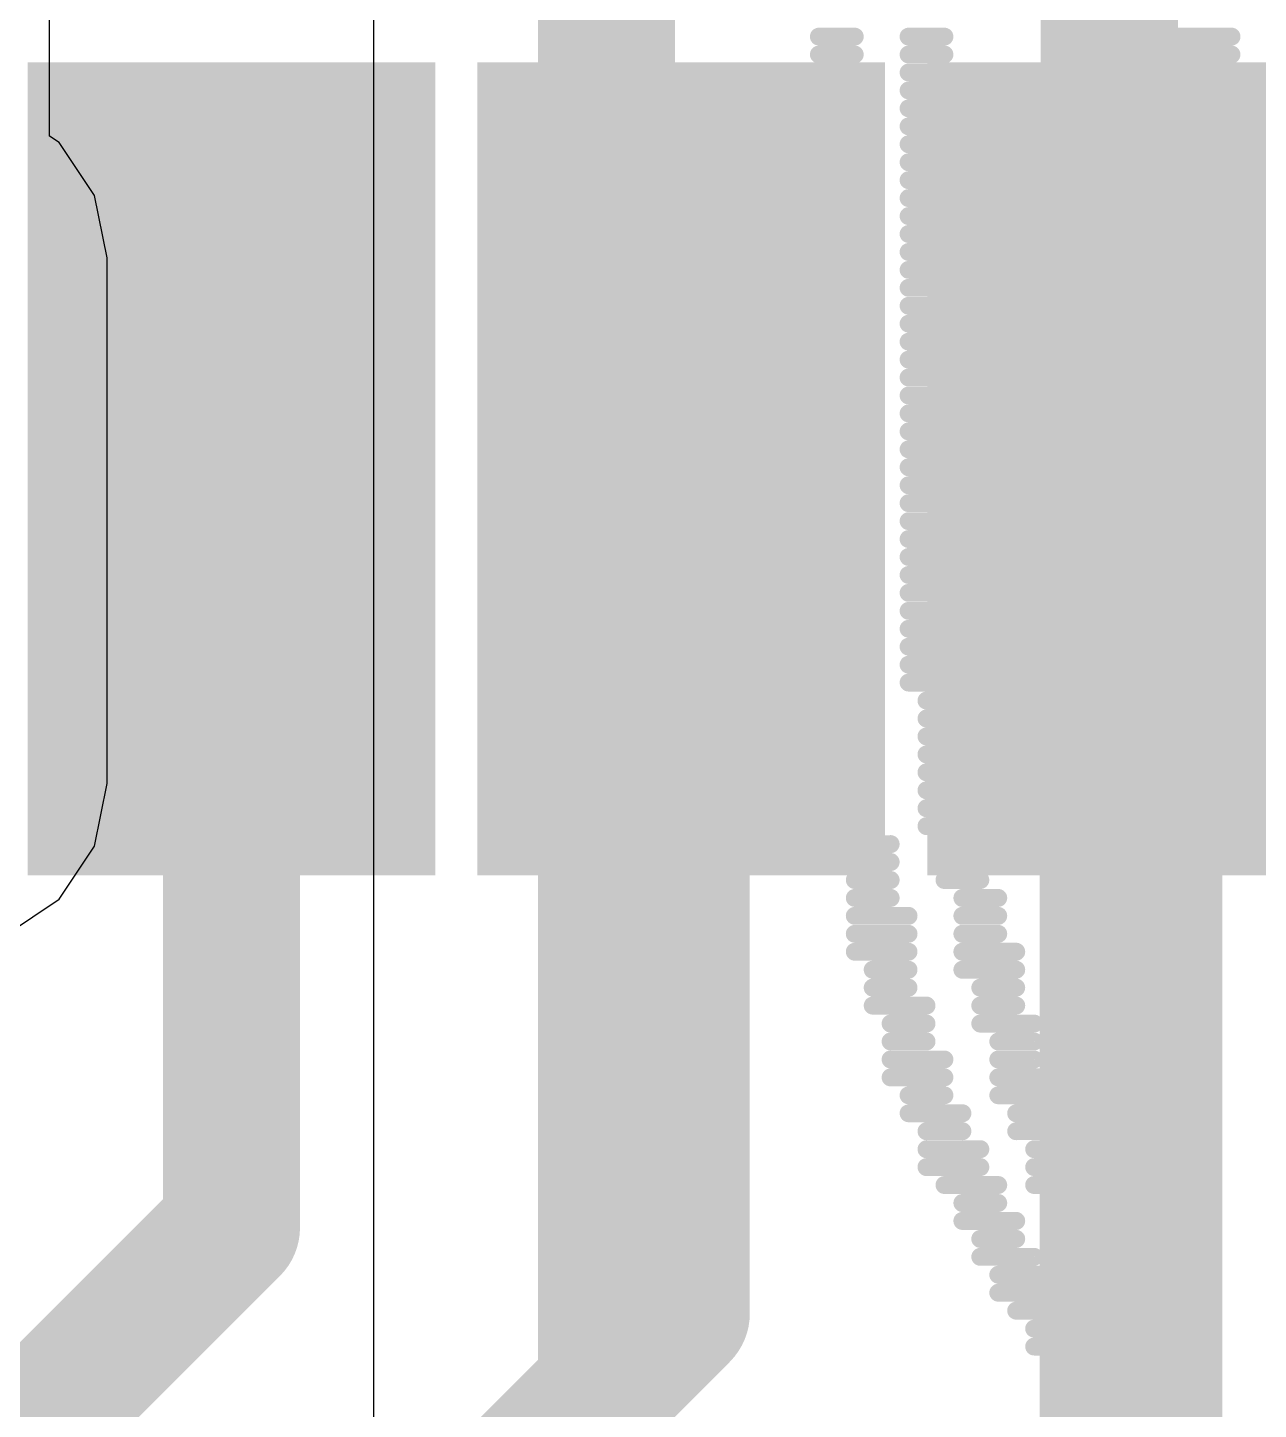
# Model space of a CAD drawing. Header units: inches. Extents: x -8 to 386, y -12 to 64.
# Drawn here: x 10.405 to 11.773, y 2.607 to 4.142 of the extents above; entities that cross this region are included whole.
import ezdxf

# ---------------------------------------------------------------- set-up
doc = ezdxf.new("R2010")
doc.units = ezdxf.units.IN
for name, color, linetype in [('Board_outline', 216, 'Continuous'), ('Bottom Layer', 5, 'Continuous'), ('Bottom Overlay', 54, 'Continuous'), ('Top Layer', 1, 'Continuous'), ('Top Paste', 8, 'Continuous'), ('Top Solder', 216, 'Continuous')]:
    doc.layers.add(name, color=color, linetype=linetype)

msp = doc.modelspace()

# ---------------------------------------------------------------- hatches: boundary and pattern name
at = {"layer": 'Top Layer'}
for points in [[(10.757, 4.0018), (10.757, 3.3018), (10.507, 3.3018), (10.507, 4.0018)], [(11.257, 4.0018), (11.257, 3.3018), (11.007, 3.3018), (11.007, 4.0018)], [(11.757, 4.0018), (11.757, 3.3018), (11.507, 3.3018), (11.507, 4.0018)]]:
    msp.add_hatch(color=1, dxfattribs=at).paths.add_polyline_path(points)
at = {"layer": 'Top Paste'}
for points in [[(10.757, 4.0018), (10.757, 3.3018), (10.507, 3.3018), (10.507, 4.0018)], [(11.257, 4.0018), (11.257, 3.3018), (11.007, 3.3018), (11.007, 4.0018)], [(11.757, 4.0018), (11.757, 3.3018), (11.507, 3.3018), (11.507, 4.0018)]]:
    msp.add_hatch(color=8, dxfattribs=at).paths.add_polyline_path(points)
at = {"layer": 'Top Solder'}
for points in [[(10.8586, 4.1034), (10.8586, 3.2002), (10.4054, 3.2002), (10.4054, 4.1034)], [(11.3586, 4.1034), (11.3586, 3.2002), (10.9054, 3.2002), (10.9054, 4.1034)], [(11.8586, 4.1034), (11.8586, 3.2002), (11.4054, 3.2002), (11.4054, 4.1034)]]:
    msp.add_hatch(color=216, dxfattribs=at).paths.add_polyline_path(points)

# ---------------------------------------------------------------- linework, layer by layer
at = {"layer": 'Board_outline'}
msp.add_lwpolyline([(37.5368, 13.3604, 0.254, 0.254, 1), (-7.4632, 13.3604, 0.254, 0.254, 1)], format="xyseb", close=True, dxfattribs=at)
at = {"layer": 'Bottom Layer'}
for p, q in [((10.4299, 4.0215), (10.4299, 11.7015)), ((10.79, 4.7752), (10.79, 1.0217)), ((10.4406, 4.0144), (10.4299, 4.0215)), ((10.4799, 3.9556), (10.4406, 4.0144)), ((10.4937, 3.8862), (10.4799, 3.9556)), ((10.4937, 3.302), (10.4937, 3.8862)), ((10.4799, 3.2326), (10.4937, 3.302)), ((10.4406, 3.1738), (10.4799, 3.2326)), ((10.3818, 3.1345), (10.4406, 3.1738))]:
    msp.add_line(p, q, dxfattribs=at)
for points in [[(11.049, 0.9144, 0.1524, 0.1524, 0), (11.049, 4.7752, 0.1524, 0.1524, 0)], [(11.6078, 0.9144, 0.1524, 0.1524, 0), (11.6078, 4.5974, 0.1524, 0.1524, 0)]]:
    msp.add_lwpolyline(points, format="xyseb", dxfattribs=at)
at = {"layer": 'Bottom Overlay'}
for points in [[(11.285, 4.1321, 0.0199, 0.0199, 0), (11.3248, 4.1321, 0.0199, 0.0199, 0)], [(11.3847, 4.1321, 0.0199, 0.0199, 0), (11.4245, 4.1321, 0.0199, 0.0199, 0)], [(11.6638, 4.1321, 0.0199, 0.0199, 0), (11.7436, 4.1321, 0.0199, 0.0199, 0)], [(11.285, 4.1122, 0.0199, 0.0199, 0), (11.3248, 4.1122, 0.0199, 0.0199, 0)], [(11.3847, 4.1122, 0.0199, 0.0199, 0), (11.4245, 4.1122, 0.0199, 0.0199, 0)], [(11.6638, 4.1122, 0.0199, 0.0199, 0), (11.7436, 4.1122, 0.0199, 0.0199, 0)], [(11.285, 4.0922, 0.0199, 0.0199, 0), (11.3248, 4.0922, 0.0199, 0.0199, 0)], [(11.3847, 4.0922, 0.0199, 0.0199, 0), (11.4245, 4.0922, 0.0199, 0.0199, 0)], [(11.6638, 4.0922, 0.0199, 0.0199, 0), (11.7635, 4.0922, 0.0199, 0.0199, 0)], [(11.285, 4.0723, 0.0199, 0.0199, 0), (11.3248, 4.0723, 0.0199, 0.0199, 0)], [(11.3847, 4.0723, 0.0199, 0.0199, 0), (11.4245, 4.0723, 0.0199, 0.0199, 0)], [(11.6638, 4.0723, 0.0199, 0.0199, 0), (11.7635, 4.0723, 0.0199, 0.0199, 0)], [(11.285, 4.0524, 0.0199, 0.0199, 0), (11.3248, 4.0524, 0.0199, 0.0199, 0)], [(11.3847, 4.0524, 0.0199, 0.0199, 0), (11.4245, 4.0524, 0.0199, 0.0199, 0)], [(11.6638, 4.0524, 0.0199, 0.0199, 0), (11.7635, 4.0524, 0.0199, 0.0199, 0)], [(11.285, 4.0324, 0.0199, 0.0199, 0), (11.3248, 4.0324, 0.0199, 0.0199, 0)], [(11.3847, 4.0324, 0.0199, 0.0199, 0), (11.4245, 4.0324, 0.0199, 0.0199, 0)], [(11.6638, 4.0324, 0.0199, 0.0199, 0), (11.7236, 4.0324, 0.0199, 0.0199, 0)], [(11.285, 4.0125, 0.0199, 0.0199, 0), (11.3248, 4.0125, 0.0199, 0.0199, 0)], [(11.3847, 4.0125, 0.0199, 0.0199, 0), (11.4245, 4.0125, 0.0199, 0.0199, 0)], [(11.285, 3.9925, 0.0199, 0.0199, 0), (11.3248, 3.9925, 0.0199, 0.0199, 0)], [(11.3847, 3.9925, 0.0199, 0.0199, 0), (11.4245, 3.9925, 0.0199, 0.0199, 0)], [(11.285, 3.9726, 0.0199, 0.0199, 0), (11.3248, 3.9726, 0.0199, 0.0199, 0)], [(11.3847, 3.9726, 0.0199, 0.0199, 0), (11.4245, 3.9726, 0.0199, 0.0199, 0)], [(11.285, 3.9527, 0.0199, 0.0199, 0), (11.3248, 3.9527, 0.0199, 0.0199, 0)], [(11.3847, 3.9527, 0.0199, 0.0199, 0), (11.4245, 3.9527, 0.0199, 0.0199, 0)], [(11.7635, 3.9527, 0.0199, 0.0199, 0), (11.8034, 3.9527, 0.0199, 0.0199, 0)], [(11.285, 3.9327, 0.0199, 0.0199, 0), (11.3248, 3.9327, 0.0199, 0.0199, 0)], [(11.3847, 3.9327, 0.0199, 0.0199, 0), (11.4245, 3.9327, 0.0199, 0.0199, 0)], [(11.7236, 3.9327, 0.0199, 0.0199, 0), (11.8233, 3.9327, 0.0199, 0.0199, 0)], [(11.285, 3.9128, 0.0199, 0.0199, 0), (11.3248, 3.9128, 0.0199, 0.0199, 0)], [(11.3847, 3.9128, 0.0199, 0.0199, 0), (11.4245, 3.9128, 0.0199, 0.0199, 0)], [(11.7236, 3.9128, 0.0199, 0.0199, 0), (11.8433, 3.9128, 0.0199, 0.0199, 0)], [(11.285, 3.8928, 0.0199, 0.0199, 0), (11.3248, 3.8928, 0.0199, 0.0199, 0)], [(11.3847, 3.8928, 0.0199, 0.0199, 0), (11.4245, 3.8928, 0.0199, 0.0199, 0)], [(11.7436, 3.8928, 0.0199, 0.0199, 0), (11.8832, 3.8928, 0.0199, 0.0199, 0)], [(11.285, 3.8729, 0.0199, 0.0199, 0), (11.3248, 3.8729, 0.0199, 0.0199, 0)], [(11.3847, 3.8729, 0.0199, 0.0199, 0), (11.4245, 3.8729, 0.0199, 0.0199, 0)], [(11.7635, 3.8729, 0.0199, 0.0199, 0), (11.9031, 3.8729, 0.0199, 0.0199, 0)], [(11.285, 3.853, 0.0199, 0.0199, 0), (11.3248, 3.853, 0.0199, 0.0199, 0)], [(11.3847, 3.853, 0.0199, 0.0199, 0), (11.4245, 3.853, 0.0199, 0.0199, 0)], [(11.285, 3.833, 0.0199, 0.0199, 0), (11.3248, 3.833, 0.0199, 0.0199, 0)], [(11.3847, 3.833, 0.0199, 0.0199, 0), (11.4245, 3.833, 0.0199, 0.0199, 0)], [(11.285, 3.8131, 0.0199, 0.0199, 0), (11.3248, 3.8131, 0.0199, 0.0199, 0)], [(11.3847, 3.8131, 0.0199, 0.0199, 0), (11.4245, 3.8131, 0.0199, 0.0199, 0)], [(11.285, 3.7931, 0.0199, 0.0199, 0), (11.3248, 3.7931, 0.0199, 0.0199, 0)], [(11.3847, 3.7931, 0.0199, 0.0199, 0), (11.4245, 3.7931, 0.0199, 0.0199, 0)], [(11.285, 3.7732, 0.0199, 0.0199, 0), (11.3248, 3.7732, 0.0199, 0.0199, 0)], [(11.3847, 3.7732, 0.0199, 0.0199, 0), (11.4245, 3.7732, 0.0199, 0.0199, 0)], [(11.285, 3.7533, 0.0199, 0.0199, 0), (11.3248, 3.7533, 0.0199, 0.0199, 0)], [(11.3847, 3.7533, 0.0199, 0.0199, 0), (11.4245, 3.7533, 0.0199, 0.0199, 0)], [(11.285, 3.7333, 0.0199, 0.0199, 0), (11.3248, 3.7333, 0.0199, 0.0199, 0)], [(11.3847, 3.7333, 0.0199, 0.0199, 0), (11.4245, 3.7333, 0.0199, 0.0199, 0)], [(11.285, 3.7134, 0.0199, 0.0199, 0), (11.3248, 3.7134, 0.0199, 0.0199, 0)], [(11.3847, 3.7134, 0.0199, 0.0199, 0), (11.4245, 3.7134, 0.0199, 0.0199, 0)], [(11.285, 3.6934, 0.0199, 0.0199, 0), (11.3248, 3.6934, 0.0199, 0.0199, 0)], [(11.3847, 3.6934, 0.0199, 0.0199, 0), (11.4245, 3.6934, 0.0199, 0.0199, 0)], [(11.285, 3.6735, 0.0199, 0.0199, 0), (11.3248, 3.6735, 0.0199, 0.0199, 0)], [(11.3847, 3.6735, 0.0199, 0.0199, 0), (11.4245, 3.6735, 0.0199, 0.0199, 0)], [(11.285, 3.6536, 0.0199, 0.0199, 0), (11.3248, 3.6536, 0.0199, 0.0199, 0)], [(11.3847, 3.6536, 0.0199, 0.0199, 0), (11.4245, 3.6536, 0.0199, 0.0199, 0)], [(11.285, 3.6336, 0.0199, 0.0199, 0), (11.3248, 3.6336, 0.0199, 0.0199, 0)], [(11.3847, 3.6336, 0.0199, 0.0199, 0), (11.4245, 3.6336, 0.0199, 0.0199, 0)], [(11.285, 3.6137, 0.0199, 0.0199, 0), (11.3248, 3.6137, 0.0199, 0.0199, 0)], [(11.3847, 3.6137, 0.0199, 0.0199, 0), (11.4245, 3.6137, 0.0199, 0.0199, 0)], [(11.285, 3.5937, 0.0199, 0.0199, 0), (11.3248, 3.5937, 0.0199, 0.0199, 0)], [(11.3847, 3.5937, 0.0199, 0.0199, 0), (11.4245, 3.5937, 0.0199, 0.0199, 0)], [(11.285, 3.5738, 0.0199, 0.0199, 0), (11.3248, 3.5738, 0.0199, 0.0199, 0)], [(11.3847, 3.5738, 0.0199, 0.0199, 0), (11.4245, 3.5738, 0.0199, 0.0199, 0)], [(11.285, 3.5539, 0.0199, 0.0199, 0), (11.3248, 3.5539, 0.0199, 0.0199, 0)], [(11.3847, 3.5539, 0.0199, 0.0199, 0), (11.4245, 3.5539, 0.0199, 0.0199, 0)], [(11.285, 3.5339, 0.0199, 0.0199, 0), (11.3248, 3.5339, 0.0199, 0.0199, 0)], [(11.3847, 3.5339, 0.0199, 0.0199, 0), (11.4245, 3.5339, 0.0199, 0.0199, 0)], [(11.285, 3.514, 0.0199, 0.0199, 0), (11.3448, 3.514, 0.0199, 0.0199, 0)], [(11.3847, 3.514, 0.0199, 0.0199, 0), (11.4245, 3.514, 0.0199, 0.0199, 0)], [(11.285, 3.494, 0.0199, 0.0199, 0), (11.3448, 3.494, 0.0199, 0.0199, 0)], [(11.3847, 3.494, 0.0199, 0.0199, 0), (11.4245, 3.494, 0.0199, 0.0199, 0)], [(11.285, 3.4741, 0.0199, 0.0199, 0), (11.3448, 3.4741, 0.0199, 0.0199, 0)], [(11.3847, 3.4741, 0.0199, 0.0199, 0), (11.4245, 3.4741, 0.0199, 0.0199, 0)], [(11.285, 3.4542, 0.0199, 0.0199, 0), (11.3448, 3.4542, 0.0199, 0.0199, 0)], [(11.3847, 3.4542, 0.0199, 0.0199, 0), (11.4245, 3.4542, 0.0199, 0.0199, 0)], [(11.285, 3.4342, 0.0199, 0.0199, 0), (11.3448, 3.4342, 0.0199, 0.0199, 0)], [(11.3847, 3.4342, 0.0199, 0.0199, 0), (11.4245, 3.4342, 0.0199, 0.0199, 0)], [(11.285, 3.4143, 0.0199, 0.0199, 0), (11.3448, 3.4143, 0.0199, 0.0199, 0)], [(11.3847, 3.4143, 0.0199, 0.0199, 0), (11.4245, 3.4143, 0.0199, 0.0199, 0)], [(11.285, 3.3943, 0.0199, 0.0199, 0), (11.3448, 3.3943, 0.0199, 0.0199, 0)], [(11.4046, 3.3943, 0.0199, 0.0199, 0), (11.4445, 3.3943, 0.0199, 0.0199, 0)], [(11.285, 3.3744, 0.0199, 0.0199, 0), (11.3448, 3.3744, 0.0199, 0.0199, 0)], [(11.4046, 3.3744, 0.0199, 0.0199, 0), (11.4445, 3.3744, 0.0199, 0.0199, 0)], [(11.3049, 3.3545, 0.0199, 0.0199, 0), (11.3448, 3.3545, 0.0199, 0.0199, 0)], [(11.4046, 3.3545, 0.0199, 0.0199, 0), (11.4445, 3.3545, 0.0199, 0.0199, 0)], [(11.3049, 3.3345, 0.0199, 0.0199, 0), (11.3448, 3.3345, 0.0199, 0.0199, 0)], [(11.4046, 3.3345, 0.0199, 0.0199, 0), (11.4445, 3.3345, 0.0199, 0.0199, 0)], [(11.3049, 3.3146, 0.0199, 0.0199, 0), (11.3448, 3.3146, 0.0199, 0.0199, 0)], [(11.4046, 3.3146, 0.0199, 0.0199, 0), (11.4445, 3.3146, 0.0199, 0.0199, 0)], [(11.3049, 3.2946, 0.0199, 0.0199, 0), (11.3448, 3.2946, 0.0199, 0.0199, 0)], [(11.4046, 3.2946, 0.0199, 0.0199, 0), (11.4644, 3.2946, 0.0199, 0.0199, 0)], [(11.3049, 3.2747, 0.0199, 0.0199, 0), (11.3448, 3.2747, 0.0199, 0.0199, 0)], [(11.4046, 3.2747, 0.0199, 0.0199, 0), (11.4644, 3.2747, 0.0199, 0.0199, 0)], [(11.3049, 3.2548, 0.0199, 0.0199, 0), (11.3448, 3.2548, 0.0199, 0.0199, 0)], [(11.4046, 3.2548, 0.0199, 0.0199, 0), (11.4644, 3.2548, 0.0199, 0.0199, 0)], [(11.3049, 3.2348, 0.0199, 0.0199, 0), (11.3647, 3.2348, 0.0199, 0.0199, 0)], [(11.4245, 3.2348, 0.0199, 0.0199, 0), (11.4644, 3.2348, 0.0199, 0.0199, 0)], [(11.3248, 3.2149, 0.0199, 0.0199, 0), (11.3647, 3.2149, 0.0199, 0.0199, 0)], [(11.4245, 3.2149, 0.0199, 0.0199, 0), (11.4644, 3.2149, 0.0199, 0.0199, 0)], [(11.3248, 3.1949, 0.0199, 0.0199, 0), (11.3647, 3.1949, 0.0199, 0.0199, 0)], [(11.4245, 3.1949, 0.0199, 0.0199, 0), (11.4644, 3.1949, 0.0199, 0.0199, 0)], [(11.3248, 3.175, 0.0199, 0.0199, 0), (11.3647, 3.175, 0.0199, 0.0199, 0)], [(11.4445, 3.175, 0.0199, 0.0199, 0), (11.4844, 3.175, 0.0199, 0.0199, 0)], [(11.3248, 3.1551, 0.0199, 0.0199, 0), (11.3847, 3.1551, 0.0199, 0.0199, 0)], [(11.4445, 3.1551, 0.0199, 0.0199, 0), (11.4844, 3.1551, 0.0199, 0.0199, 0)], [(11.3248, 3.1351, 0.0199, 0.0199, 0), (11.3847, 3.1351, 0.0199, 0.0199, 0)], [(11.4445, 3.1351, 0.0199, 0.0199, 0), (11.4844, 3.1351, 0.0199, 0.0199, 0)], [(11.3248, 3.1152, 0.0199, 0.0199, 0), (11.3847, 3.1152, 0.0199, 0.0199, 0)], [(11.4445, 3.1152, 0.0199, 0.0199, 0), (11.5043, 3.1152, 0.0199, 0.0199, 0)], [(11.3448, 3.0952, 0.0199, 0.0199, 0), (11.3847, 3.0952, 0.0199, 0.0199, 0)], [(11.4445, 3.0952, 0.0199, 0.0199, 0), (11.5043, 3.0952, 0.0199, 0.0199, 0)], [(11.3448, 3.0753, 0.0199, 0.0199, 0), (11.3847, 3.0753, 0.0199, 0.0199, 0)], [(11.4644, 3.0753, 0.0199, 0.0199, 0), (11.5043, 3.0753, 0.0199, 0.0199, 0)], [(11.3448, 3.0554, 0.0199, 0.0199, 0), (11.4046, 3.0554, 0.0199, 0.0199, 0)], [(11.4644, 3.0554, 0.0199, 0.0199, 0), (11.5043, 3.0554, 0.0199, 0.0199, 0)], [(11.3647, 3.0354, 0.0199, 0.0199, 0), (11.4046, 3.0354, 0.0199, 0.0199, 0)], [(11.4644, 3.0354, 0.0199, 0.0199, 0), (11.5242, 3.0354, 0.0199, 0.0199, 0)], [(11.3647, 3.0155, 0.0199, 0.0199, 0), (11.4046, 3.0155, 0.0199, 0.0199, 0)], [(11.4844, 3.0155, 0.0199, 0.0199, 0), (11.5242, 3.0155, 0.0199, 0.0199, 0)], [(11.3647, 2.9955, 0.0199, 0.0199, 0), (11.4245, 2.9955, 0.0199, 0.0199, 0)], [(11.4844, 2.9955, 0.0199, 0.0199, 0), (11.5242, 2.9955, 0.0199, 0.0199, 0)], [(11.3647, 2.9756, 0.0199, 0.0199, 0), (11.4245, 2.9756, 0.0199, 0.0199, 0)], [(11.4844, 2.9756, 0.0199, 0.0199, 0), (11.5442, 2.9756, 0.0199, 0.0199, 0)], [(11.3847, 2.9557, 0.0199, 0.0199, 0), (11.4245, 2.9557, 0.0199, 0.0199, 0)], [(11.4844, 2.9557, 0.0199, 0.0199, 0), (11.5442, 2.9557, 0.0199, 0.0199, 0)], [(11.3847, 2.9357, 0.0199, 0.0199, 0), (11.4445, 2.9357, 0.0199, 0.0199, 0)], [(11.5043, 2.9357, 0.0199, 0.0199, 0), (11.5442, 2.9357, 0.0199, 0.0199, 0)], [(11.4046, 2.9158, 0.0199, 0.0199, 0), (11.4445, 2.9158, 0.0199, 0.0199, 0)], [(11.5043, 2.9158, 0.0199, 0.0199, 0), (11.5641, 2.9158, 0.0199, 0.0199, 0)], [(11.4046, 2.8958, 0.0199, 0.0199, 0), (11.4644, 2.8958, 0.0199, 0.0199, 0)], [(11.5242, 2.8958, 0.0199, 0.0199, 0), (11.5641, 2.8958, 0.0199, 0.0199, 0)], [(11.4046, 2.8759, 0.0199, 0.0199, 0), (11.4644, 2.8759, 0.0199, 0.0199, 0)], [(11.5242, 2.8759, 0.0199, 0.0199, 0), (11.5841, 2.8759, 0.0199, 0.0199, 0)], [(11.4245, 2.856, 0.0199, 0.0199, 0), (11.4844, 2.856, 0.0199, 0.0199, 0)], [(11.5242, 2.856, 0.0199, 0.0199, 0), (11.5841, 2.856, 0.0199, 0.0199, 0)], [(11.4445, 2.836, 0.0199, 0.0199, 0), (11.4844, 2.836, 0.0199, 0.0199, 0)], [(11.5442, 2.836, 0.0199, 0.0199, 0), (11.5841, 2.836, 0.0199, 0.0199, 0)], [(11.4445, 2.8161, 0.0199, 0.0199, 0), (11.5043, 2.8161, 0.0199, 0.0199, 0)], [(11.5442, 2.8161, 0.0199, 0.0199, 0), (11.604, 2.8161, 0.0199, 0.0199, 0)], [(11.4644, 2.7961, 0.0199, 0.0199, 0), (11.5043, 2.7961, 0.0199, 0.0199, 0)], [(11.5641, 2.7961, 0.0199, 0.0199, 0), (11.604, 2.7961, 0.0199, 0.0199, 0)], [(11.4644, 2.7762, 0.0199, 0.0199, 0), (11.5242, 2.7762, 0.0199, 0.0199, 0)], [(11.5641, 2.7762, 0.0199, 0.0199, 0), (11.6239, 2.7762, 0.0199, 0.0199, 0)], [(11.4844, 2.7563, 0.0199, 0.0199, 0), (11.5442, 2.7563, 0.0199, 0.0199, 0)], [(11.5841, 2.7563, 0.0199, 0.0199, 0), (11.6239, 2.7563, 0.0199, 0.0199, 0)], [(11.4844, 2.7363, 0.0199, 0.0199, 0), (11.5442, 2.7363, 0.0199, 0.0199, 0)], [(11.5841, 2.7363, 0.0199, 0.0199, 0), (11.6439, 2.7363, 0.0199, 0.0199, 0)], [(11.5043, 2.7164, 0.0199, 0.0199, 0), (11.5641, 2.7164, 0.0199, 0.0199, 0)], [(11.5841, 2.7164, 0.0199, 0.0199, 0), (11.6439, 2.7164, 0.0199, 0.0199, 0)], [(11.5242, 2.6964, 0.0199, 0.0199, 0), (11.5641, 2.6964, 0.0199, 0.0199, 0)], [(11.604, 2.6964, 0.0199, 0.0199, 0), (11.6439, 2.6964, 0.0199, 0.0199, 0)], [(11.5242, 2.6765, 0.0199, 0.0199, 0), (11.5841, 2.6765, 0.0199, 0.0199, 0)], [(11.604, 2.6765, 0.0199, 0.0199, 0), (11.6638, 2.6765, 0.0199, 0.0199, 0)], [(11.5442, 2.6565, 0.0199, 0.0199, 0), (11.604, 2.6565, 0.0199, 0.0199, 0)], [(11.6239, 2.6565, 0.0199, 0.0199, 0), (11.6838, 2.6565, 0.0199, 0.0199, 0)], [(11.5641, 2.6366, 0.0199, 0.0199, 0), (11.6838, 2.6366, 0.0199, 0.0199, 0)], [(11.5641, 2.6167, 0.0199, 0.0199, 0), (11.7037, 2.6167, 0.0199, 0.0199, 0)]]:
    msp.add_lwpolyline(points, format="xyseb", dxfattribs=at)
for points in [[(11.28, 4.1321, 0.00997, 0.00997, 1), (11.2899, 4.1321, 0.00997, 0.00997, 1)], [(11.3199, 4.1321, 0.00997, 0.00997, 1), (11.3298, 4.1321, 0.00997, 0.00997, 1)], [(11.3797, 4.1321, 0.00997, 0.00997, 1), (11.3896, 4.1321, 0.00997, 0.00997, 1)], [(11.4196, 4.1321, 0.00997, 0.00997, 1), (11.4295, 4.1321, 0.00997, 0.00997, 1)], [(11.6588, 4.1321, 0.00997, 0.00997, 1), (11.6688, 4.1321, 0.00997, 0.00997, 1)], [(11.7386, 4.1321, 0.00997, 0.00997, 1), (11.7486, 4.1321, 0.00997, 0.00997, 1)], [(11.28, 4.1122, 0.00997, 0.00997, 1), (11.2899, 4.1122, 0.00997, 0.00997, 1)], [(11.3199, 4.1122, 0.00997, 0.00997, 1), (11.3298, 4.1122, 0.00997, 0.00997, 1)], [(11.3797, 4.1122, 0.00997, 0.00997, 1), (11.3896, 4.1122, 0.00997, 0.00997, 1)], [(11.4196, 4.1122, 0.00997, 0.00997, 1), (11.4295, 4.1122, 0.00997, 0.00997, 1)], [(11.6588, 4.1122, 0.00997, 0.00997, 1), (11.6688, 4.1122, 0.00997, 0.00997, 1)], [(11.7386, 4.1122, 0.00997, 0.00997, 1), (11.7486, 4.1122, 0.00997, 0.00997, 1)], [(11.28, 4.0922, 0.00997, 0.00997, 1), (11.2899, 4.0922, 0.00997, 0.00997, 1)], [(11.3199, 4.0922, 0.00997, 0.00997, 1), (11.3298, 4.0922, 0.00997, 0.00997, 1)], [(11.3797, 4.0922, 0.00997, 0.00997, 1), (11.3896, 4.0922, 0.00997, 0.00997, 1)], [(11.4196, 4.0922, 0.00997, 0.00997, 1), (11.4295, 4.0922, 0.00997, 0.00997, 1)], [(11.6588, 4.0922, 0.00997, 0.00997, 1), (11.6688, 4.0922, 0.00997, 0.00997, 1)], [(11.7585, 4.0922, 0.00997, 0.00997, 1), (11.7685, 4.0922, 0.00997, 0.00997, 1)], [(11.28, 4.0723, 0.00997, 0.00997, 1), (11.2899, 4.0723, 0.00997, 0.00997, 1)], [(11.3199, 4.0723, 0.00997, 0.00997, 1), (11.3298, 4.0723, 0.00997, 0.00997, 1)], [(11.3797, 4.0723, 0.00997, 0.00997, 1), (11.3896, 4.0723, 0.00997, 0.00997, 1)], [(11.4196, 4.0723, 0.00997, 0.00997, 1), (11.4295, 4.0723, 0.00997, 0.00997, 1)], [(11.6588, 4.0723, 0.00997, 0.00997, 1), (11.6688, 4.0723, 0.00997, 0.00997, 1)], [(11.7585, 4.0723, 0.00997, 0.00997, 1), (11.7685, 4.0723, 0.00997, 0.00997, 1)], [(11.28, 4.0524, 0.00997, 0.00997, 1), (11.2899, 4.0524, 0.00997, 0.00997, 1)], [(11.3199, 4.0524, 0.00997, 0.00997, 1), (11.3298, 4.0524, 0.00997, 0.00997, 1)], [(11.3797, 4.0524, 0.00997, 0.00997, 1), (11.3896, 4.0524, 0.00997, 0.00997, 1)], [(11.4196, 4.0524, 0.00997, 0.00997, 1), (11.4295, 4.0524, 0.00997, 0.00997, 1)], [(11.6588, 4.0524, 0.00997, 0.00997, 1), (11.6688, 4.0524, 0.00997, 0.00997, 1)], [(11.7585, 4.0524, 0.00997, 0.00997, 1), (11.7685, 4.0524, 0.00997, 0.00997, 1)], [(11.28, 4.0324, 0.00997, 0.00997, 1), (11.2899, 4.0324, 0.00997, 0.00997, 1)], [(11.3199, 4.0324, 0.00997, 0.00997, 1), (11.3298, 4.0324, 0.00997, 0.00997, 1)], [(11.3797, 4.0324, 0.00997, 0.00997, 1), (11.3896, 4.0324, 0.00997, 0.00997, 1)], [(11.4196, 4.0324, 0.00997, 0.00997, 1), (11.4295, 4.0324, 0.00997, 0.00997, 1)], [(11.6588, 4.0324, 0.00997, 0.00997, 1), (11.6688, 4.0324, 0.00997, 0.00997, 1)], [(11.7187, 4.0324, 0.00997, 0.00997, 1), (11.7286, 4.0324, 0.00997, 0.00997, 1)], [(11.28, 4.0125, 0.00997, 0.00997, 1), (11.2899, 4.0125, 0.00997, 0.00997, 1)], [(11.3199, 4.0125, 0.00997, 0.00997, 1), (11.3298, 4.0125, 0.00997, 0.00997, 1)], [(11.3797, 4.0125, 0.00997, 0.00997, 1), (11.3896, 4.0125, 0.00997, 0.00997, 1)], [(11.4196, 4.0125, 0.00997, 0.00997, 1), (11.4295, 4.0125, 0.00997, 0.00997, 1)], [(11.28, 3.9925, 0.00997, 0.00997, 1), (11.2899, 3.9925, 0.00997, 0.00997, 1)], [(11.3199, 3.9925, 0.00997, 0.00997, 1), (11.3298, 3.9925, 0.00997, 0.00997, 1)], [(11.3797, 3.9925, 0.00997, 0.00997, 1), (11.3896, 3.9925, 0.00997, 0.00997, 1)], [(11.4196, 3.9925, 0.00997, 0.00997, 1), (11.4295, 3.9925, 0.00997, 0.00997, 1)], [(11.28, 3.9726, 0.00997, 0.00997, 1), (11.2899, 3.9726, 0.00997, 0.00997, 1)], [(11.3199, 3.9726, 0.00997, 0.00997, 1), (11.3298, 3.9726, 0.00997, 0.00997, 1)], [(11.3797, 3.9726, 0.00997, 0.00997, 1), (11.3896, 3.9726, 0.00997, 0.00997, 1)], [(11.4196, 3.9726, 0.00997, 0.00997, 1), (11.4295, 3.9726, 0.00997, 0.00997, 1)], [(11.28, 3.9527, 0.00997, 0.00997, 1), (11.2899, 3.9527, 0.00997, 0.00997, 1)], [(11.3199, 3.9527, 0.00997, 0.00997, 1), (11.3298, 3.9527, 0.00997, 0.00997, 1)], [(11.3797, 3.9527, 0.00997, 0.00997, 1), (11.3896, 3.9527, 0.00997, 0.00997, 1)], [(11.4196, 3.9527, 0.00997, 0.00997, 1), (11.4295, 3.9527, 0.00997, 0.00997, 1)], [(11.7585, 3.9527, 0.00997, 0.00997, 1), (11.7685, 3.9527, 0.00997, 0.00997, 1)], [(11.28, 3.9327, 0.00997, 0.00997, 1), (11.2899, 3.9327, 0.00997, 0.00997, 1)], [(11.3199, 3.9327, 0.00997, 0.00997, 1), (11.3298, 3.9327, 0.00997, 0.00997, 1)], [(11.3797, 3.9327, 0.00997, 0.00997, 1), (11.3896, 3.9327, 0.00997, 0.00997, 1)], [(11.4196, 3.9327, 0.00997, 0.00997, 1), (11.4295, 3.9327, 0.00997, 0.00997, 1)], [(11.7187, 3.9327, 0.00997, 0.00997, 1), (11.7286, 3.9327, 0.00997, 0.00997, 1)], [(11.28, 3.9128, 0.00997, 0.00997, 1), (11.2899, 3.9128, 0.00997, 0.00997, 1)], [(11.3199, 3.9128, 0.00997, 0.00997, 1), (11.3298, 3.9128, 0.00997, 0.00997, 1)], [(11.3797, 3.9128, 0.00997, 0.00997, 1), (11.3896, 3.9128, 0.00997, 0.00997, 1)], [(11.4196, 3.9128, 0.00997, 0.00997, 1), (11.4295, 3.9128, 0.00997, 0.00997, 1)], [(11.7187, 3.9128, 0.00997, 0.00997, 1), (11.7286, 3.9128, 0.00997, 0.00997, 1)], [(11.28, 3.8928, 0.00997, 0.00997, 1), (11.2899, 3.8928, 0.00997, 0.00997, 1)], [(11.3199, 3.8928, 0.00997, 0.00997, 1), (11.3298, 3.8928, 0.00997, 0.00997, 1)], [(11.3797, 3.8928, 0.00997, 0.00997, 1), (11.3896, 3.8928, 0.00997, 0.00997, 1)], [(11.4196, 3.8928, 0.00997, 0.00997, 1), (11.4295, 3.8928, 0.00997, 0.00997, 1)], [(11.7386, 3.8928, 0.00997, 0.00997, 1), (11.7486, 3.8928, 0.00997, 0.00997, 1)], [(11.28, 3.8729, 0.00997, 0.00997, 1), (11.2899, 3.8729, 0.00997, 0.00997, 1)], [(11.3199, 3.8729, 0.00997, 0.00997, 1), (11.3298, 3.8729, 0.00997, 0.00997, 1)], [(11.3797, 3.8729, 0.00997, 0.00997, 1), (11.3896, 3.8729, 0.00997, 0.00997, 1)], [(11.4196, 3.8729, 0.00997, 0.00997, 1), (11.4295, 3.8729, 0.00997, 0.00997, 1)], [(11.7585, 3.8729, 0.00997, 0.00997, 1), (11.7685, 3.8729, 0.00997, 0.00997, 1)], [(11.28, 3.853, 0.00997, 0.00997, 1), (11.2899, 3.853, 0.00997, 0.00997, 1)], [(11.3199, 3.853, 0.00997, 0.00997, 1), (11.3298, 3.853, 0.00997, 0.00997, 1)], [(11.3797, 3.853, 0.00997, 0.00997, 1), (11.3896, 3.853, 0.00997, 0.00997, 1)], [(11.4196, 3.853, 0.00997, 0.00997, 1), (11.4295, 3.853, 0.00997, 0.00997, 1)], [(11.28, 3.833, 0.00997, 0.00997, 1), (11.2899, 3.833, 0.00997, 0.00997, 1)], [(11.3199, 3.833, 0.00997, 0.00997, 1), (11.3298, 3.833, 0.00997, 0.00997, 1)], [(11.3797, 3.833, 0.00997, 0.00997, 1), (11.3896, 3.833, 0.00997, 0.00997, 1)], [(11.4196, 3.833, 0.00997, 0.00997, 1), (11.4295, 3.833, 0.00997, 0.00997, 1)], [(11.28, 3.8131, 0.00997, 0.00997, 1), (11.2899, 3.8131, 0.00997, 0.00997, 1)], [(11.3199, 3.8131, 0.00997, 0.00997, 1), (11.3298, 3.8131, 0.00997, 0.00997, 1)], [(11.3797, 3.8131, 0.00997, 0.00997, 1), (11.3896, 3.8131, 0.00997, 0.00997, 1)], [(11.4196, 3.8131, 0.00997, 0.00997, 1), (11.4295, 3.8131, 0.00997, 0.00997, 1)], [(11.28, 3.7931, 0.00997, 0.00997, 1), (11.2899, 3.7931, 0.00997, 0.00997, 1)], [(11.3199, 3.7931, 0.00997, 0.00997, 1), (11.3298, 3.7931, 0.00997, 0.00997, 1)], [(11.3797, 3.7931, 0.00997, 0.00997, 1), (11.3896, 3.7931, 0.00997, 0.00997, 1)], [(11.4196, 3.7931, 0.00997, 0.00997, 1), (11.4295, 3.7931, 0.00997, 0.00997, 1)], [(11.28, 3.7732, 0.00997, 0.00997, 1), (11.2899, 3.7732, 0.00997, 0.00997, 1)], [(11.3199, 3.7732, 0.00997, 0.00997, 1), (11.3298, 3.7732, 0.00997, 0.00997, 1)], [(11.3797, 3.7732, 0.00997, 0.00997, 1), (11.3896, 3.7732, 0.00997, 0.00997, 1)], [(11.4196, 3.7732, 0.00997, 0.00997, 1), (11.4295, 3.7732, 0.00997, 0.00997, 1)], [(11.28, 3.7533, 0.00997, 0.00997, 1), (11.2899, 3.7533, 0.00997, 0.00997, 1)], [(11.3199, 3.7533, 0.00997, 0.00997, 1), (11.3298, 3.7533, 0.00997, 0.00997, 1)], [(11.3797, 3.7533, 0.00997, 0.00997, 1), (11.3896, 3.7533, 0.00997, 0.00997, 1)], [(11.4196, 3.7533, 0.00997, 0.00997, 1), (11.4295, 3.7533, 0.00997, 0.00997, 1)], [(11.28, 3.7333, 0.00997, 0.00997, 1), (11.2899, 3.7333, 0.00997, 0.00997, 1)], [(11.3199, 3.7333, 0.00997, 0.00997, 1), (11.3298, 3.7333, 0.00997, 0.00997, 1)], [(11.3797, 3.7333, 0.00997, 0.00997, 1), (11.3896, 3.7333, 0.00997, 0.00997, 1)], [(11.4196, 3.7333, 0.00997, 0.00997, 1), (11.4295, 3.7333, 0.00997, 0.00997, 1)], [(11.28, 3.7134, 0.00997, 0.00997, 1), (11.2899, 3.7134, 0.00997, 0.00997, 1)], [(11.3199, 3.7134, 0.00997, 0.00997, 1), (11.3298, 3.7134, 0.00997, 0.00997, 1)], [(11.3797, 3.7134, 0.00997, 0.00997, 1), (11.3896, 3.7134, 0.00997, 0.00997, 1)], [(11.4196, 3.7134, 0.00997, 0.00997, 1), (11.4295, 3.7134, 0.00997, 0.00997, 1)], [(11.28, 3.6934, 0.00997, 0.00997, 1), (11.2899, 3.6934, 0.00997, 0.00997, 1)], [(11.3199, 3.6934, 0.00997, 0.00997, 1), (11.3298, 3.6934, 0.00997, 0.00997, 1)], [(11.3797, 3.6934, 0.00997, 0.00997, 1), (11.3896, 3.6934, 0.00997, 0.00997, 1)], [(11.4196, 3.6934, 0.00997, 0.00997, 1), (11.4295, 3.6934, 0.00997, 0.00997, 1)], [(11.28, 3.6735, 0.00997, 0.00997, 1), (11.2899, 3.6735, 0.00997, 0.00997, 1)], [(11.3199, 3.6735, 0.00997, 0.00997, 1), (11.3298, 3.6735, 0.00997, 0.00997, 1)], [(11.3797, 3.6735, 0.00997, 0.00997, 1), (11.3896, 3.6735, 0.00997, 0.00997, 1)], [(11.4196, 3.6735, 0.00997, 0.00997, 1), (11.4295, 3.6735, 0.00997, 0.00997, 1)], [(11.28, 3.6536, 0.00997, 0.00997, 1), (11.2899, 3.6536, 0.00997, 0.00997, 1)], [(11.3199, 3.6536, 0.00997, 0.00997, 1), (11.3298, 3.6536, 0.00997, 0.00997, 1)], [(11.3797, 3.6536, 0.00997, 0.00997, 1), (11.3896, 3.6536, 0.00997, 0.00997, 1)], [(11.4196, 3.6536, 0.00997, 0.00997, 1), (11.4295, 3.6536, 0.00997, 0.00997, 1)], [(11.28, 3.6336, 0.00997, 0.00997, 1), (11.2899, 3.6336, 0.00997, 0.00997, 1)], [(11.3199, 3.6336, 0.00997, 0.00997, 1), (11.3298, 3.6336, 0.00997, 0.00997, 1)], [(11.3797, 3.6336, 0.00997, 0.00997, 1), (11.3896, 3.6336, 0.00997, 0.00997, 1)], [(11.4196, 3.6336, 0.00997, 0.00997, 1), (11.4295, 3.6336, 0.00997, 0.00997, 1)], [(11.28, 3.6137, 0.00997, 0.00997, 1), (11.2899, 3.6137, 0.00997, 0.00997, 1)], [(11.3199, 3.6137, 0.00997, 0.00997, 1), (11.3298, 3.6137, 0.00997, 0.00997, 1)], [(11.3797, 3.6137, 0.00997, 0.00997, 1), (11.3896, 3.6137, 0.00997, 0.00997, 1)], [(11.4196, 3.6137, 0.00997, 0.00997, 1), (11.4295, 3.6137, 0.00997, 0.00997, 1)], [(11.28, 3.5937, 0.00997, 0.00997, 1), (11.2899, 3.5937, 0.00997, 0.00997, 1)], [(11.3199, 3.5937, 0.00997, 0.00997, 1), (11.3298, 3.5937, 0.00997, 0.00997, 1)], [(11.3797, 3.5937, 0.00997, 0.00997, 1), (11.3896, 3.5937, 0.00997, 0.00997, 1)], [(11.4196, 3.5937, 0.00997, 0.00997, 1), (11.4295, 3.5937, 0.00997, 0.00997, 1)], [(11.28, 3.5738, 0.00997, 0.00997, 1), (11.2899, 3.5738, 0.00997, 0.00997, 1)], [(11.3199, 3.5738, 0.00997, 0.00997, 1), (11.3298, 3.5738, 0.00997, 0.00997, 1)], [(11.3797, 3.5738, 0.00997, 0.00997, 1), (11.3896, 3.5738, 0.00997, 0.00997, 1)], [(11.4196, 3.5738, 0.00997, 0.00997, 1), (11.4295, 3.5738, 0.00997, 0.00997, 1)], [(11.28, 3.5539, 0.00997, 0.00997, 1), (11.2899, 3.5539, 0.00997, 0.00997, 1)], [(11.3199, 3.5539, 0.00997, 0.00997, 1), (11.3298, 3.5539, 0.00997, 0.00997, 1)], [(11.3797, 3.5539, 0.00997, 0.00997, 1), (11.3896, 3.5539, 0.00997, 0.00997, 1)], [(11.4196, 3.5539, 0.00997, 0.00997, 1), (11.4295, 3.5539, 0.00997, 0.00997, 1)], [(11.28, 3.5339, 0.00997, 0.00997, 1), (11.2899, 3.5339, 0.00997, 0.00997, 1)], [(11.3199, 3.5339, 0.00997, 0.00997, 1), (11.3298, 3.5339, 0.00997, 0.00997, 1)], [(11.3797, 3.5339, 0.00997, 0.00997, 1), (11.3896, 3.5339, 0.00997, 0.00997, 1)], [(11.4196, 3.5339, 0.00997, 0.00997, 1), (11.4295, 3.5339, 0.00997, 0.00997, 1)], [(11.28, 3.514, 0.00997, 0.00997, 1), (11.2899, 3.514, 0.00997, 0.00997, 1)], [(11.3398, 3.514, 0.00997, 0.00997, 1), (11.3498, 3.514, 0.00997, 0.00997, 1)], [(11.3797, 3.514, 0.00997, 0.00997, 1), (11.3896, 3.514, 0.00997, 0.00997, 1)], [(11.4196, 3.514, 0.00997, 0.00997, 1), (11.4295, 3.514, 0.00997, 0.00997, 1)], [(11.28, 3.494, 0.00997, 0.00997, 1), (11.2899, 3.494, 0.00997, 0.00997, 1)], [(11.3398, 3.494, 0.00997, 0.00997, 1), (11.3498, 3.494, 0.00997, 0.00997, 1)], [(11.3797, 3.494, 0.00997, 0.00997, 1), (11.3896, 3.494, 0.00997, 0.00997, 1)], [(11.4196, 3.494, 0.00997, 0.00997, 1), (11.4295, 3.494, 0.00997, 0.00997, 1)], [(11.28, 3.4741, 0.00997, 0.00997, 1), (11.2899, 3.4741, 0.00997, 0.00997, 1)], [(11.3398, 3.4741, 0.00997, 0.00997, 1), (11.3498, 3.4741, 0.00997, 0.00997, 1)], [(11.3797, 3.4741, 0.00997, 0.00997, 1), (11.3896, 3.4741, 0.00997, 0.00997, 1)], [(11.4196, 3.4741, 0.00997, 0.00997, 1), (11.4295, 3.4741, 0.00997, 0.00997, 1)], [(11.28, 3.4542, 0.00997, 0.00997, 1), (11.2899, 3.4542, 0.00997, 0.00997, 1)], [(11.3398, 3.4542, 0.00997, 0.00997, 1), (11.3498, 3.4542, 0.00997, 0.00997, 1)], [(11.3797, 3.4542, 0.00997, 0.00997, 1), (11.3896, 3.4542, 0.00997, 0.00997, 1)], [(11.4196, 3.4542, 0.00997, 0.00997, 1), (11.4295, 3.4542, 0.00997, 0.00997, 1)], [(11.28, 3.4342, 0.00997, 0.00997, 1), (11.2899, 3.4342, 0.00997, 0.00997, 1)], [(11.3398, 3.4342, 0.00997, 0.00997, 1), (11.3498, 3.4342, 0.00997, 0.00997, 1)], [(11.3797, 3.4342, 0.00997, 0.00997, 1), (11.3896, 3.4342, 0.00997, 0.00997, 1)], [(11.4196, 3.4342, 0.00997, 0.00997, 1), (11.4295, 3.4342, 0.00997, 0.00997, 1)], [(11.28, 3.4143, 0.00997, 0.00997, 1), (11.2899, 3.4143, 0.00997, 0.00997, 1)], [(11.3398, 3.4143, 0.00997, 0.00997, 1), (11.3498, 3.4143, 0.00997, 0.00997, 1)], [(11.3797, 3.4143, 0.00997, 0.00997, 1), (11.3896, 3.4143, 0.00997, 0.00997, 1)], [(11.4196, 3.4143, 0.00997, 0.00997, 1), (11.4295, 3.4143, 0.00997, 0.00997, 1)], [(11.28, 3.3943, 0.00997, 0.00997, 1), (11.2899, 3.3943, 0.00997, 0.00997, 1)], [(11.3398, 3.3943, 0.00997, 0.00997, 1), (11.3498, 3.3943, 0.00997, 0.00997, 1)], [(11.3996, 3.3943, 0.00997, 0.00997, 1), (11.4096, 3.3943, 0.00997, 0.00997, 1)], [(11.4395, 3.3943, 0.00997, 0.00997, 1), (11.4495, 3.3943, 0.00997, 0.00997, 1)], [(11.28, 3.3744, 0.00997, 0.00997, 1), (11.2899, 3.3744, 0.00997, 0.00997, 1)], [(11.3398, 3.3744, 0.00997, 0.00997, 1), (11.3498, 3.3744, 0.00997, 0.00997, 1)], [(11.3996, 3.3744, 0.00997, 0.00997, 1), (11.4096, 3.3744, 0.00997, 0.00997, 1)], [(11.4395, 3.3744, 0.00997, 0.00997, 1), (11.4495, 3.3744, 0.00997, 0.00997, 1)], [(11.2999, 3.3545, 0.00997, 0.00997, 1), (11.3099, 3.3545, 0.00997, 0.00997, 1)], [(11.3398, 3.3545, 0.00997, 0.00997, 1), (11.3498, 3.3545, 0.00997, 0.00997, 1)], [(11.3996, 3.3545, 0.00997, 0.00997, 1), (11.4096, 3.3545, 0.00997, 0.00997, 1)], [(11.4395, 3.3545, 0.00997, 0.00997, 1), (11.4495, 3.3545, 0.00997, 0.00997, 1)], [(11.2999, 3.3345, 0.00997, 0.00997, 1), (11.3099, 3.3345, 0.00997, 0.00997, 1)], [(11.3398, 3.3345, 0.00997, 0.00997, 1), (11.3498, 3.3345, 0.00997, 0.00997, 1)], [(11.3996, 3.3345, 0.00997, 0.00997, 1), (11.4096, 3.3345, 0.00997, 0.00997, 1)], [(11.4395, 3.3345, 0.00997, 0.00997, 1), (11.4495, 3.3345, 0.00997, 0.00997, 1)], [(11.2999, 3.3146, 0.00997, 0.00997, 1), (11.3099, 3.3146, 0.00997, 0.00997, 1)], [(11.3398, 3.3146, 0.00997, 0.00997, 1), (11.3498, 3.3146, 0.00997, 0.00997, 1)], [(11.3996, 3.3146, 0.00997, 0.00997, 1), (11.4096, 3.3146, 0.00997, 0.00997, 1)], [(11.4395, 3.3146, 0.00997, 0.00997, 1), (11.4495, 3.3146, 0.00997, 0.00997, 1)], [(11.2999, 3.2946, 0.00997, 0.00997, 1), (11.3099, 3.2946, 0.00997, 0.00997, 1)], [(11.3398, 3.2946, 0.00997, 0.00997, 1), (11.3498, 3.2946, 0.00997, 0.00997, 1)], [(11.3996, 3.2946, 0.00997, 0.00997, 1), (11.4096, 3.2946, 0.00997, 0.00997, 1)], [(11.4594, 3.2946, 0.00997, 0.00997, 1), (11.4694, 3.2946, 0.00997, 0.00997, 1)], [(11.2999, 3.2747, 0.00997, 0.00997, 1), (11.3099, 3.2747, 0.00997, 0.00997, 1)], [(11.3398, 3.2747, 0.00997, 0.00997, 1), (11.3498, 3.2747, 0.00997, 0.00997, 1)], [(11.3996, 3.2747, 0.00997, 0.00997, 1), (11.4096, 3.2747, 0.00997, 0.00997, 1)], [(11.4594, 3.2747, 0.00997, 0.00997, 1), (11.4694, 3.2747, 0.00997, 0.00997, 1)], [(11.2999, 3.2548, 0.00997, 0.00997, 1), (11.3099, 3.2548, 0.00997, 0.00997, 1)], [(11.3398, 3.2548, 0.00997, 0.00997, 1), (11.3498, 3.2548, 0.00997, 0.00997, 1)], [(11.3996, 3.2548, 0.00997, 0.00997, 1), (11.4096, 3.2548, 0.00997, 0.00997, 1)], [(11.4594, 3.2548, 0.00997, 0.00997, 1), (11.4694, 3.2548, 0.00997, 0.00997, 1)], [(11.2999, 3.2348, 0.00997, 0.00997, 1), (11.3099, 3.2348, 0.00997, 0.00997, 1)], [(11.3597, 3.2348, 0.00997, 0.00997, 1), (11.3697, 3.2348, 0.00997, 0.00997, 1)], [(11.4196, 3.2348, 0.00997, 0.00997, 1), (11.4295, 3.2348, 0.00997, 0.00997, 1)], [(11.4594, 3.2348, 0.00997, 0.00997, 1), (11.4694, 3.2348, 0.00997, 0.00997, 1)], [(11.3199, 3.2149, 0.00997, 0.00997, 1), (11.3298, 3.2149, 0.00997, 0.00997, 1)], [(11.3597, 3.2149, 0.00997, 0.00997, 1), (11.3697, 3.2149, 0.00997, 0.00997, 1)], [(11.4196, 3.2149, 0.00997, 0.00997, 1), (11.4295, 3.2149, 0.00997, 0.00997, 1)], [(11.4594, 3.2149, 0.00997, 0.00997, 1), (11.4694, 3.2149, 0.00997, 0.00997, 1)], [(11.3199, 3.1949, 0.00997, 0.00997, 1), (11.3298, 3.1949, 0.00997, 0.00997, 1)], [(11.3597, 3.1949, 0.00997, 0.00997, 1), (11.3697, 3.1949, 0.00997, 0.00997, 1)], [(11.4196, 3.1949, 0.00997, 0.00997, 1), (11.4295, 3.1949, 0.00997, 0.00997, 1)], [(11.4594, 3.1949, 0.00997, 0.00997, 1), (11.4694, 3.1949, 0.00997, 0.00997, 1)], [(11.3199, 3.175, 0.00997, 0.00997, 1), (11.3298, 3.175, 0.00997, 0.00997, 1)], [(11.3597, 3.175, 0.00997, 0.00997, 1), (11.3697, 3.175, 0.00997, 0.00997, 1)], [(11.4395, 3.175, 0.00997, 0.00997, 1), (11.4495, 3.175, 0.00997, 0.00997, 1)], [(11.4794, 3.175, 0.00997, 0.00997, 1), (11.4893, 3.175, 0.00997, 0.00997, 1)], [(11.3199, 3.1551, 0.00997, 0.00997, 1), (11.3298, 3.1551, 0.00997, 0.00997, 1)], [(11.3797, 3.1551, 0.00997, 0.00997, 1), (11.3896, 3.1551, 0.00997, 0.00997, 1)], [(11.4395, 3.1551, 0.00997, 0.00997, 1), (11.4495, 3.1551, 0.00997, 0.00997, 1)], [(11.4794, 3.1551, 0.00997, 0.00997, 1), (11.4893, 3.1551, 0.00997, 0.00997, 1)], [(11.3199, 3.1351, 0.00997, 0.00997, 1), (11.3298, 3.1351, 0.00997, 0.00997, 1)], [(11.3797, 3.1351, 0.00997, 0.00997, 1), (11.3896, 3.1351, 0.00997, 0.00997, 1)], [(11.4395, 3.1351, 0.00997, 0.00997, 1), (11.4495, 3.1351, 0.00997, 0.00997, 1)], [(11.4794, 3.1351, 0.00997, 0.00997, 1), (11.4893, 3.1351, 0.00997, 0.00997, 1)], [(11.3199, 3.1152, 0.00997, 0.00997, 1), (11.3298, 3.1152, 0.00997, 0.00997, 1)], [(11.3797, 3.1152, 0.00997, 0.00997, 1), (11.3896, 3.1152, 0.00997, 0.00997, 1)], [(11.4395, 3.1152, 0.00997, 0.00997, 1), (11.4495, 3.1152, 0.00997, 0.00997, 1)], [(11.4993, 3.1152, 0.00997, 0.00997, 1), (11.5093, 3.1152, 0.00997, 0.00997, 1)], [(11.3398, 3.0952, 0.00997, 0.00997, 1), (11.3498, 3.0952, 0.00997, 0.00997, 1)], [(11.3797, 3.0952, 0.00997, 0.00997, 1), (11.3896, 3.0952, 0.00997, 0.00997, 1)], [(11.4395, 3.0952, 0.00997, 0.00997, 1), (11.4495, 3.0952, 0.00997, 0.00997, 1)], [(11.4993, 3.0952, 0.00997, 0.00997, 1), (11.5093, 3.0952, 0.00997, 0.00997, 1)], [(11.3398, 3.0753, 0.00997, 0.00997, 1), (11.3498, 3.0753, 0.00997, 0.00997, 1)], [(11.3797, 3.0753, 0.00997, 0.00997, 1), (11.3896, 3.0753, 0.00997, 0.00997, 1)], [(11.4594, 3.0753, 0.00997, 0.00997, 1), (11.4694, 3.0753, 0.00997, 0.00997, 1)], [(11.4993, 3.0753, 0.00997, 0.00997, 1), (11.5093, 3.0753, 0.00997, 0.00997, 1)], [(11.3398, 3.0554, 0.00997, 0.00997, 1), (11.3498, 3.0554, 0.00997, 0.00997, 1)], [(11.3996, 3.0554, 0.00997, 0.00997, 1), (11.4096, 3.0554, 0.00997, 0.00997, 1)], [(11.4594, 3.0554, 0.00997, 0.00997, 1), (11.4694, 3.0554, 0.00997, 0.00997, 1)], [(11.4993, 3.0554, 0.00997, 0.00997, 1), (11.5093, 3.0554, 0.00997, 0.00997, 1)], [(11.3597, 3.0354, 0.00997, 0.00997, 1), (11.3697, 3.0354, 0.00997, 0.00997, 1)], [(11.3996, 3.0354, 0.00997, 0.00997, 1), (11.4096, 3.0354, 0.00997, 0.00997, 1)], [(11.4594, 3.0354, 0.00997, 0.00997, 1), (11.4694, 3.0354, 0.00997, 0.00997, 1)], [(11.5193, 3.0354, 0.00997, 0.00997, 1), (11.5292, 3.0354, 0.00997, 0.00997, 1)], [(11.3597, 3.0155, 0.00997, 0.00997, 1), (11.3697, 3.0155, 0.00997, 0.00997, 1)], [(11.3996, 3.0155, 0.00997, 0.00997, 1), (11.4096, 3.0155, 0.00997, 0.00997, 1)], [(11.4794, 3.0155, 0.00997, 0.00997, 1), (11.4893, 3.0155, 0.00997, 0.00997, 1)], [(11.5193, 3.0155, 0.00997, 0.00997, 1), (11.5292, 3.0155, 0.00997, 0.00997, 1)], [(11.3597, 2.9955, 0.00997, 0.00997, 1), (11.3697, 2.9955, 0.00997, 0.00997, 1)], [(11.4196, 2.9955, 0.00997, 0.00997, 1), (11.4295, 2.9955, 0.00997, 0.00997, 1)], [(11.4794, 2.9955, 0.00997, 0.00997, 1), (11.4893, 2.9955, 0.00997, 0.00997, 1)], [(11.5193, 2.9955, 0.00997, 0.00997, 1), (11.5292, 2.9955, 0.00997, 0.00997, 1)], [(11.3597, 2.9756, 0.00997, 0.00997, 1), (11.3697, 2.9756, 0.00997, 0.00997, 1)], [(11.4196, 2.9756, 0.00997, 0.00997, 1), (11.4295, 2.9756, 0.00997, 0.00997, 1)], [(11.4794, 2.9756, 0.00997, 0.00997, 1), (11.4893, 2.9756, 0.00997, 0.00997, 1)], [(11.5392, 2.9756, 0.00997, 0.00997, 1), (11.5492, 2.9756, 0.00997, 0.00997, 1)], [(11.3797, 2.9557, 0.00997, 0.00997, 1), (11.3896, 2.9557, 0.00997, 0.00997, 1)], [(11.4196, 2.9557, 0.00997, 0.00997, 1), (11.4295, 2.9557, 0.00997, 0.00997, 1)], [(11.4794, 2.9557, 0.00997, 0.00997, 1), (11.4893, 2.9557, 0.00997, 0.00997, 1)], [(11.5392, 2.9557, 0.00997, 0.00997, 1), (11.5492, 2.9557, 0.00997, 0.00997, 1)], [(11.3797, 2.9357, 0.00997, 0.00997, 1), (11.3896, 2.9357, 0.00997, 0.00997, 1)], [(11.4395, 2.9357, 0.00997, 0.00997, 1), (11.4495, 2.9357, 0.00997, 0.00997, 1)], [(11.4993, 2.9357, 0.00997, 0.00997, 1), (11.5093, 2.9357, 0.00997, 0.00997, 1)], [(11.5392, 2.9357, 0.00997, 0.00997, 1), (11.5492, 2.9357, 0.00997, 0.00997, 1)], [(11.3996, 2.9158, 0.00997, 0.00997, 1), (11.4096, 2.9158, 0.00997, 0.00997, 1)], [(11.4395, 2.9158, 0.00997, 0.00997, 1), (11.4495, 2.9158, 0.00997, 0.00997, 1)], [(11.4993, 2.9158, 0.00997, 0.00997, 1), (11.5093, 2.9158, 0.00997, 0.00997, 1)], [(11.5591, 2.9158, 0.00997, 0.00997, 1), (11.5691, 2.9158, 0.00997, 0.00997, 1)], [(11.3996, 2.8958, 0.00997, 0.00997, 1), (11.4096, 2.8958, 0.00997, 0.00997, 1)], [(11.4594, 2.8958, 0.00997, 0.00997, 1), (11.4694, 2.8958, 0.00997, 0.00997, 1)], [(11.5193, 2.8958, 0.00997, 0.00997, 1), (11.5292, 2.8958, 0.00997, 0.00997, 1)], [(11.5591, 2.8958, 0.00997, 0.00997, 1), (11.5691, 2.8958, 0.00997, 0.00997, 1)], [(11.3996, 2.8759, 0.00997, 0.00997, 1), (11.4096, 2.8759, 0.00997, 0.00997, 1)], [(11.4594, 2.8759, 0.00997, 0.00997, 1), (11.4694, 2.8759, 0.00997, 0.00997, 1)], [(11.5193, 2.8759, 0.00997, 0.00997, 1), (11.5292, 2.8759, 0.00997, 0.00997, 1)], [(11.5791, 2.8759, 0.00997, 0.00997, 1), (11.589, 2.8759, 0.00997, 0.00997, 1)], [(11.4196, 2.856, 0.00997, 0.00997, 1), (11.4295, 2.856, 0.00997, 0.00997, 1)], [(11.4794, 2.856, 0.00997, 0.00997, 1), (11.4893, 2.856, 0.00997, 0.00997, 1)], [(11.5193, 2.856, 0.00997, 0.00997, 1), (11.5292, 2.856, 0.00997, 0.00997, 1)], [(11.5791, 2.856, 0.00997, 0.00997, 1), (11.589, 2.856, 0.00997, 0.00997, 1)], [(11.4395, 2.836, 0.00997, 0.00997, 1), (11.4495, 2.836, 0.00997, 0.00997, 1)], [(11.4794, 2.836, 0.00997, 0.00997, 1), (11.4893, 2.836, 0.00997, 0.00997, 1)], [(11.5392, 2.836, 0.00997, 0.00997, 1), (11.5492, 2.836, 0.00997, 0.00997, 1)], [(11.5791, 2.836, 0.00997, 0.00997, 1), (11.589, 2.836, 0.00997, 0.00997, 1)], [(11.4395, 2.8161, 0.00997, 0.00997, 1), (11.4495, 2.8161, 0.00997, 0.00997, 1)], [(11.4993, 2.8161, 0.00997, 0.00997, 1), (11.5093, 2.8161, 0.00997, 0.00997, 1)], [(11.5392, 2.8161, 0.00997, 0.00997, 1), (11.5492, 2.8161, 0.00997, 0.00997, 1)], [(11.599, 2.8161, 0.00997, 0.00997, 1), (11.609, 2.8161, 0.00997, 0.00997, 1)], [(11.4594, 2.7961, 0.00997, 0.00997, 1), (11.4694, 2.7961, 0.00997, 0.00997, 1)], [(11.4993, 2.7961, 0.00997, 0.00997, 1), (11.5093, 2.7961, 0.00997, 0.00997, 1)], [(11.5591, 2.7961, 0.00997, 0.00997, 1), (11.5691, 2.7961, 0.00997, 0.00997, 1)], [(11.599, 2.7961, 0.00997, 0.00997, 1), (11.609, 2.7961, 0.00997, 0.00997, 1)], [(11.4594, 2.7762, 0.00997, 0.00997, 1), (11.4694, 2.7762, 0.00997, 0.00997, 1)], [(11.5193, 2.7762, 0.00997, 0.00997, 1), (11.5292, 2.7762, 0.00997, 0.00997, 1)], [(11.5591, 2.7762, 0.00997, 0.00997, 1), (11.5691, 2.7762, 0.00997, 0.00997, 1)], [(11.619, 2.7762, 0.00997, 0.00997, 1), (11.6289, 2.7762, 0.00997, 0.00997, 1)], [(11.4794, 2.7563, 0.00997, 0.00997, 1), (11.4893, 2.7563, 0.00997, 0.00997, 1)], [(11.5392, 2.7563, 0.00997, 0.00997, 1), (11.5492, 2.7563, 0.00997, 0.00997, 1)], [(11.5791, 2.7563, 0.00997, 0.00997, 1), (11.589, 2.7563, 0.00997, 0.00997, 1)], [(11.619, 2.7563, 0.00997, 0.00997, 1), (11.6289, 2.7563, 0.00997, 0.00997, 1)], [(11.4794, 2.7363, 0.00997, 0.00997, 1), (11.4893, 2.7363, 0.00997, 0.00997, 1)], [(11.5392, 2.7363, 0.00997, 0.00997, 1), (11.5492, 2.7363, 0.00997, 0.00997, 1)], [(11.5791, 2.7363, 0.00997, 0.00997, 1), (11.589, 2.7363, 0.00997, 0.00997, 1)], [(11.6389, 2.7363, 0.00997, 0.00997, 1), (11.6489, 2.7363, 0.00997, 0.00997, 1)], [(11.4993, 2.7164, 0.00997, 0.00997, 1), (11.5093, 2.7164, 0.00997, 0.00997, 1)], [(11.5591, 2.7164, 0.00997, 0.00997, 1), (11.5691, 2.7164, 0.00997, 0.00997, 1)], [(11.5791, 2.7164, 0.00997, 0.00997, 1), (11.589, 2.7164, 0.00997, 0.00997, 1)], [(11.6389, 2.7164, 0.00997, 0.00997, 1), (11.6489, 2.7164, 0.00997, 0.00997, 1)], [(11.5193, 2.6964, 0.00997, 0.00997, 1), (11.5292, 2.6964, 0.00997, 0.00997, 1)], [(11.5591, 2.6964, 0.00997, 0.00997, 1), (11.5691, 2.6964, 0.00997, 0.00997, 1)], [(11.599, 2.6964, 0.00997, 0.00997, 1), (11.609, 2.6964, 0.00997, 0.00997, 1)], [(11.6389, 2.6964, 0.00997, 0.00997, 1), (11.6489, 2.6964, 0.00997, 0.00997, 1)], [(11.5193, 2.6765, 0.00997, 0.00997, 1), (11.5292, 2.6765, 0.00997, 0.00997, 1)], [(11.5791, 2.6765, 0.00997, 0.00997, 1), (11.589, 2.6765, 0.00997, 0.00997, 1)], [(11.599, 2.6765, 0.00997, 0.00997, 1), (11.609, 2.6765, 0.00997, 0.00997, 1)], [(11.6588, 2.6765, 0.00997, 0.00997, 1), (11.6688, 2.6765, 0.00997, 0.00997, 1)], [(11.5392, 2.6565, 0.00997, 0.00997, 1), (11.5492, 2.6565, 0.00997, 0.00997, 1)], [(11.599, 2.6565, 0.00997, 0.00997, 1), (11.609, 2.6565, 0.00997, 0.00997, 1)], [(11.619, 2.6565, 0.00997, 0.00997, 1), (11.6289, 2.6565, 0.00997, 0.00997, 1)], [(11.6788, 2.6565, 0.00997, 0.00997, 1), (11.6887, 2.6565, 0.00997, 0.00997, 1)], [(11.5591, 2.6366, 0.00997, 0.00997, 1), (11.5691, 2.6366, 0.00997, 0.00997, 1)], [(11.6788, 2.6366, 0.00997, 0.00997, 1), (11.6887, 2.6366, 0.00997, 0.00997, 1)], [(11.5591, 2.6167, 0.00997, 0.00997, 1), (11.5691, 2.6167, 0.00997, 0.00997, 1)], [(11.6987, 2.6167, 0.00997, 0.00997, 1), (11.7087, 2.6167, 0.00997, 0.00997, 1)]]:
    msp.add_lwpolyline(points, format="xyseb", close=True, dxfattribs=at)
at = {"layer": 'Top Layer'}
for points in [[(11.632, 0.8624, 0.2032, 0.2032, 0), (11.632, 3.6518, 0.2032, 0.2032, 0)], [(10.632, 2.8088, 0.1524, 0.1524, 0), (10.632, 3.6518, 0.1524, 0.1524, 0)], [(11.132, 2.7133, 0.1524, 0.1524, 0), (11.132, 3.6518, 0.1524, 0.1524, 0)], [(10.1493, 2.3261, 0.1524, 0.1524, 0), (10.632, 2.8088, 0.1524, 0.1524, 0)], [(10.3237, 1.905, 0.1524, 0.1524, 0), (11.132, 2.7133, 0.1524, 0.1524, 0)]]:
    msp.add_lwpolyline(points, format="xyseb", dxfattribs=at)
for points in [[(11.5812, 3.6518, 0.1016, 0.1016, 1), (11.6828, 3.6518, 0.1016, 0.1016, 1)], [(10.5939, 3.6518, 0.0762, 0.0762, 1), (10.6701, 3.6518, 0.0762, 0.0762, 1)], [(11.0939, 3.6518, 0.0762, 0.0762, 1), (11.1701, 3.6518, 0.0762, 0.0762, 1)], [(10.5939, 2.8088, 0.0762, 0.0762, 1), (10.6701, 2.8088, 0.0762, 0.0762, 1)], [(10.5939, 2.8088, 0.0762, 0.0762, 1), (10.6701, 2.8088, 0.0762, 0.0762, 1)], [(11.0939, 2.7133, 0.0762, 0.0762, 1), (11.1701, 2.7133, 0.0762, 0.0762, 1)], [(11.0939, 2.7133, 0.0762, 0.0762, 1), (11.1701, 2.7133, 0.0762, 0.0762, 1)]]:
    msp.add_lwpolyline(points, format="xyseb", close=True, dxfattribs=at)

doc.saveas('drawing.dxf')
